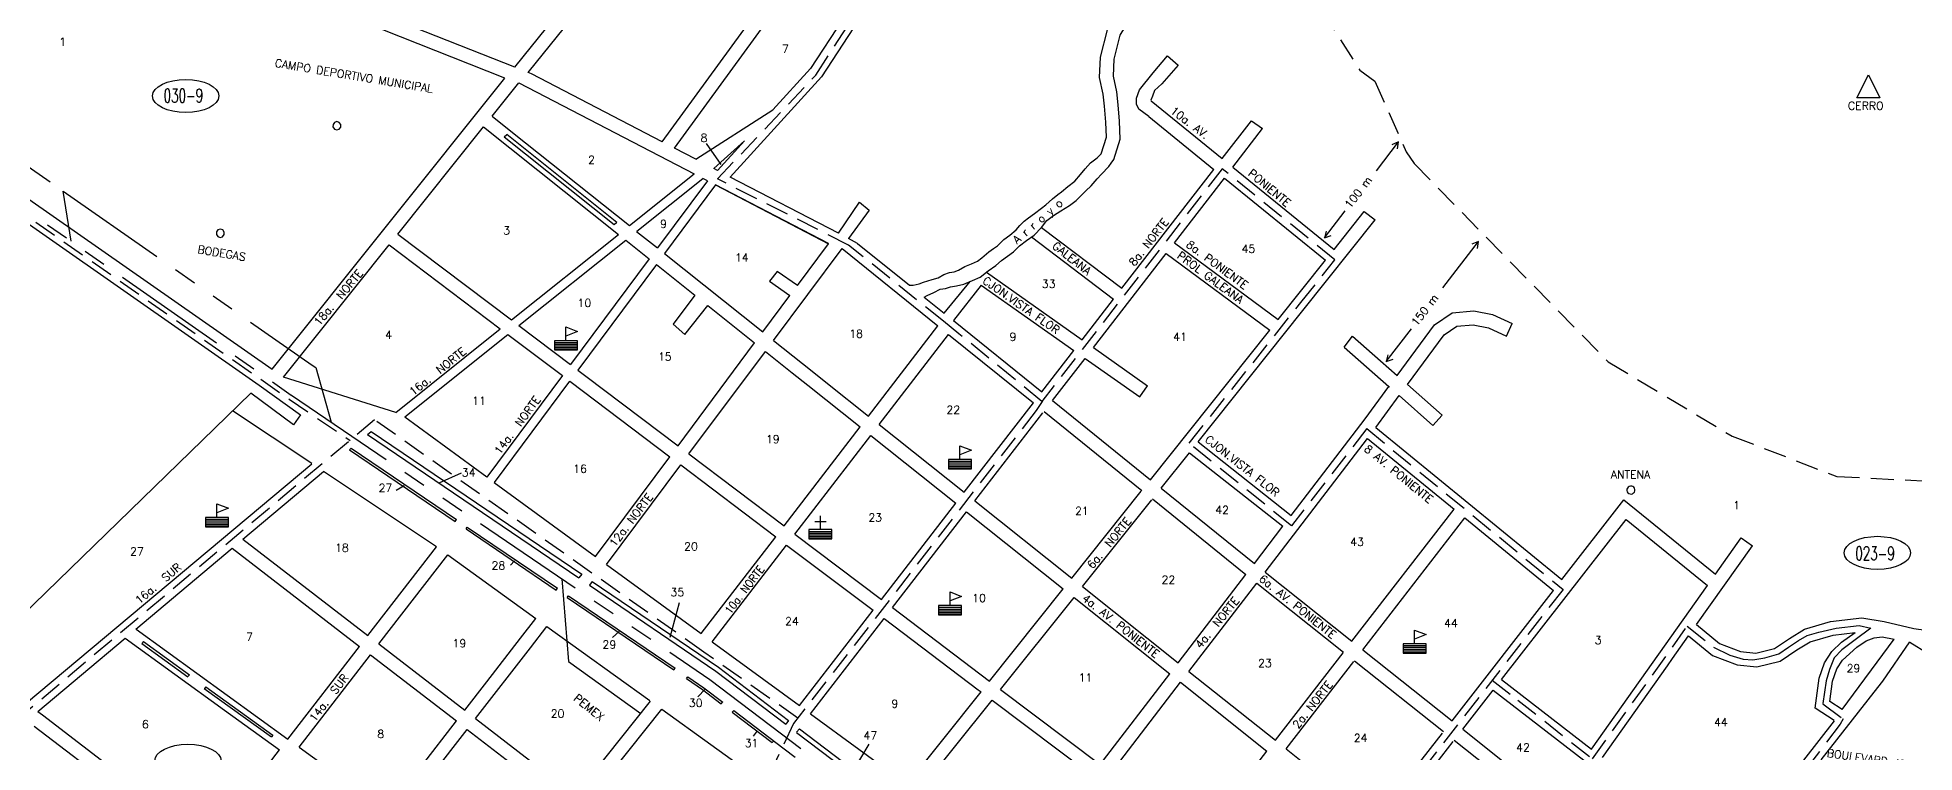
# Model space of a CAD drawing. Extents: x 400988 to 407997, y 1792700 to 1796871.
# Drawn here: x 402801 to 404443, y 1795232 to 1795858 of the extents above; entities that cross this region are included whole.
import ezdxf

# ---------------------------------------------------------------- set-up
doc = ezdxf.new("R2010")
doc.units = 0
doc.header["$LTSCALE"] = 80
doc.header["$MEASUREMENT"] = 0
doc.linetypes.add('HIDDEN', pattern=[0.375, 0.25, -0.125])
doc.linetypes.add('PHANTOM', pattern=[2.5, 1.25, -0.25, 0.25, -0.25, 0.25, -0.25])
doc.layers.get('0').update_dxf_attribs({"linetype": 'CONTINUOUS'})
for name, color, linetype in [('4', 9, 'CONTINUOUS'), ('9', 5, 'CONTINUOUS'), ('A', 3, 'CONTINUOUS'), ('C', 1, 'CONTINUOUS'), ('D', 6, 'CONTINUOUS'), ('F', 15, 'CONTINUOUS'), ('L', 14, 'CONTINUOUS'), ('M', 10, 'CONTINUOUS')]:
    doc.layers.add(name, color=color, linetype=linetype)
doc.styles.add('ROMANS', font='ROMANS', dxfattribs={"height": 7})

# ---------------------------------------------------------------- blocks, each defined once
blk = doc.blocks.new('ELL')
blk.add_circle((0, 0), 1)
blk = doc.blocks.new('ESC')
for p, q in [((0, -2), (0, 10)), ((0, 10), (10, 6)), ((10, 6), (0, 2)), ((-10, -3.5), (10, -3.5)), ((-10, -5), (10, -5)), ((-10, -6.5), (10, -6.5)), ((-10, -8), (10, -8)), ((-10, -9.5), (10, -9.5))]:
    blk.add_line(p, q)
blk.add_lwpolyline([(-10, -2), (-10, -10), (10, -10), (10, -2)], close=True)
blk = doc.blocks.new('IGL')
for p, q in [((-5, 5), (5, 5)), ((0, -2), (0, 10)), ((-10, -3.5), (10, -3.5)), ((-10, -5), (10, -5)), ((-10, -6.5), (10, -6.5)), ((-10, -8), (10, -8)), ((-10, -9.5), (10, -9.5))]:
    blk.add_line(p, q)
blk.add_lwpolyline([(-10, -2), (-10, -10), (10, -10), (10, -2)], close=True)

msp = doc.modelspace()

# ---------------------------------------------------------------- linework, layer by layer
at = {"layer": '4', "color": 9, "linetype": 'HIDDEN'}
for p, q in [((404005.6875, 1795747.375), (404175.375, 1795574)), ((403964.09375, 1795515.625), (404135.8125, 1795375.125))]:
    msp.add_line(p, q, dxfattribs=at)
for points in [[(403603, 1796320.25), (403701.625, 1796236.5), (403958, 1795829), (403971.34375, 1795819.375), (403998.75, 1795757.625), (404005.6875, 1795747.375)], [(401976.540487, 1796278.400933), (402381.756057, 1795988.218686), (403021.419398, 1795541.485873), (403074.764104, 1795505.273752)], [(404175.375, 1795574), (404283.8125, 1795509.125), (404375.25, 1795473.875), (404493.40625, 1795467.75), (404525.3125, 1795474.5), (404819.34375, 1795920.5), (404876.15625, 1795998.375)], [(403396.28125, 1795734), (403482.25, 1795824.75), (403543.5, 1795919.75)], [(403607.336833, 1795598.653993), (403593.787563, 1795609.558994), (403510.889144, 1795676.174373), (403396.270811, 1795733.983156)], [(403906.4375, 1795625.875), (403936.34375, 1795663.25), (403837.78125, 1795742.875), (403680.0625, 1795539.5), (403607.34375, 1795598.625)], [(403964.100895, 1795515.656556), (403898.275625, 1795430.744661), (403808.747118, 1795502.844005), (403906.433144, 1795625.858826)], [(403680.071617, 1795539.483481), (403675.062997, 1795531.370026), (403462.769848, 1795257.866579), (403438.041604, 1795205.607404), (403385.852871, 1795140.108196)], [(403096.278174, 1795523.308293), (402792.070726, 1795268.301135)], [(403466.416438, 1795262.564586), (403384.296356, 1795320.259107), (403096.278174, 1795523.308293)], [(404135.816312, 1795375.109702), (403833.999784, 1794987.628422)], [(404073.855098, 1795295.562002), (404096.164397, 1795278.299394), (404161.616603, 1795226.978907), (404244.550945, 1795342.880936)], [(404244.550945, 1795342.880936), (404267.548177, 1795324.582892), (404281.70032, 1795317.499778), (404293.493772, 1795313.958221), (404301.749189, 1795313.367961), (404312.363296, 1795315.13874), (404324.746422, 1795318.680297), (404333.001838, 1795324.582892), (404341.846928, 1795330.485487), (404349.512672, 1795334.617303), (404359.537106, 1795337.568601), (404374.868595, 1795341.110158), (404394.917464, 1795343.471196), (404404.941899, 1795341.110158), (404391.379428, 1795331.075746), (404379.585976, 1795322.221854), (404373.099577, 1795315.13874), (404368.971868, 1795305.104328), (404366.023505, 1795295.069917), (404363.075142, 1795275.001094), (404380.765321, 1795262.015385), (404378.36901, 1795257.236036), (404349.475051, 1795219.459429), (404506.917642, 1795194.07827)]]:
    msp.add_lwpolyline(points, dxfattribs=at)
at = {"layer": '9', "color": 5}
for points in [[(403731.879178, 1795756.043552), (403736.456473, 1795770.483102), (403735.950071, 1795783.653453), (403734.788893, 1795797.591735), (403733.67688, 1795808.158994), (403730.50508, 1795822.753605), (403731.214358, 1795840.490829), (403737.340155, 1795864.320446), (403747.954136, 1795882.015669), (403759.278679, 1795893.343575), (403769.974272, 1795900.895648), (403773.467037, 1795903.690689)], [(403742.865309, 1795750.988737), (403748.52804, 1795768.852409), (403747.930907, 1795784.382474), (403746.736642, 1795798.717918), (403745.542376, 1795810.066812), (403742.556712, 1795823.804946), (403743.153845, 1795838.737701), (403748.52804, 1795859.643558), (403757.485033, 1795874.576313), (403767.039158, 1795884.133276), (403777.190417, 1795891.300998), (403783.161745, 1795896.07948), (403785.90751, 1795900.474009)], [(403564.228952, 1795640.957573), (403567.434414, 1795640.957573), (403572.621887, 1795642.374284), (403576.394594, 1795643.790994), (403583.940009, 1795646.152178), (403589.127482, 1795647.568888), (403594.314954, 1795650.402308), (403599.030839, 1795652.291255), (403603.275134, 1795652.763492), (403607.047842, 1795654.180202), (403612.706903, 1795657.48586), (403618.365964, 1795659.847043), (403623.553437, 1795662.208227), (403627.326144, 1795665.041648), (403633.456794, 1795670.236252), (403637.70109, 1795673.069673), (403641.002209, 1795675.430856), (403646.66127, 1795681.097697), (403651.848743, 1795684.875591), (403657.507804, 1795689.597959), (403660.808923, 1795693.375853), (403664.58163, 1795697.153747), (403668.354338, 1795699.987167), (403673.54181, 1795703.765062), (403679.67246, 1795708.487429), (403683.445167, 1795711.32085), (403689.104228, 1795716.515454), (403693.820113, 1795720.293348), (403697.121232, 1795722.654532), (403702.780293, 1795727.376899), (403708.910942, 1795732.099267), (403713.626827, 1795737.766108), (403717.871123, 1795742.960712), (403722.587007, 1795748.155316), (403728.246068, 1795752.405447), (403731.879178, 1795756.043552)], [(403576.896643, 1795630.739334), (403579.695713, 1795631.985075), (403585.354774, 1795634.818496), (403591.013835, 1795637.651916), (403595.72972, 1795638.124153), (403599.974015, 1795639.540863), (403605.161488, 1795640.485337), (403611.763726, 1795641.902047), (403619.309141, 1795645.207704), (403625.911379, 1795648.041125), (403632.985205, 1795653.707966), (403639.587443, 1795658.430333), (403644.774916, 1795662.680464), (403649.962389, 1795666.458358), (403655.149862, 1795670.236252), (403660.337334, 1795675.430856), (403666.467984, 1795680.153224), (403673.070222, 1795684.875591), (403679.67246, 1795691.486906), (403684.388344, 1795697.625984), (403690.047405, 1795701.876115), (403696.649643, 1795706.126245), (403704.195058, 1795710.848613), (403709.854119, 1795715.098744), (403714.098415, 1795719.348874), (403718.342711, 1795723.599005), (403723.058595, 1795727.849136), (403728.246068, 1795733.988214), (403732.018775, 1795738.238344), (403738.621013, 1795744.849659), (403740.507367, 1795747.68308), (403742.865309, 1795750.988737)]]:
    msp.add_lwpolyline(points, dxfattribs=at)
at = {"layer": 'A', "color": 3}
msp.add_lwpolyline([(402588.84375, 1795495.75), (402777.3125, 1795341.75), (402988.078668, 1795546.803447)], dxfattribs=at)
at = {"layer": 'C', "color": 1}
for p, q in [((403386.40625, 1795765), (403399.03125, 1795746.5)), ((403152.59375, 1795468.125), (403172.34375, 1795477)), ((403115.15625, 1795461.875), (403122.125, 1795465.875)), ((403215.1875, 1795396.25), (403218.6875, 1795400.125)), ((403362.6875, 1795363.375), (403354.65625, 1795333.125)), ((403304.40625, 1795333.125), (403310.1875, 1795338.25)), ((403378.875, 1795281.25), (403385.53125, 1795287.75)), ((403427.6875, 1795246.875), (403431.28125, 1795251.5)), ((403514.28125, 1795215.125), (403528.875, 1795239.625))]:
    msp.add_line(p, q, dxfattribs=at)
at = {"layer": 'D', "color": 6}
for p, q in [((403061.1875, 1795783.375), (403059.875, 1795781.625)), ((403063.3125, 1795784.125), (403061.1875, 1795783.375)), ((403065.40625, 1795783.375), (403063.3125, 1795784.125)), ((403066.6875, 1795781.5), (403065.40625, 1795783.375)), ((403059.875, 1795781.625), (403059.84375, 1795779.5)), ((403059.84375, 1795779.5), (403061.09375, 1795777.625)), ((403061.09375, 1795777.625), (403063.1875, 1795776.875)), ((403063.1875, 1795776.875), (403065.3125, 1795777.625)), ((403065.3125, 1795777.625), (403066.65625, 1795779.375)), ((403066.65625, 1795779.375), (403066.6875, 1795781.5)), ((402957.90625, 1795687.625), (402957.875, 1795685.375)), ((402957.875, 1795685.375), (402959.125, 1795683.625)), ((402959.21875, 1795689.375), (402957.90625, 1795687.625)), ((402961.34375, 1795690.125), (402959.21875, 1795689.375)), ((402963.4375, 1795689.375), (402961.34375, 1795690.125)), ((402963.34375, 1795683.5), (402964.65625, 1795685.375)), ((402964.6875, 1795687.5), (402963.4375, 1795689.375)), ((402964.65625, 1795685.375), (402964.6875, 1795687.5)), ((402959.125, 1795683.625), (402961.21875, 1795682.875)), ((402961.21875, 1795682.875), (402963.34375, 1795683.5))]:
    msp.add_line(p, q, dxfattribs=at)
at = {"layer": 'F', "color": 15}
for p, q in [((403006.625, 1795567.625), (403210.25, 1795822.125)), ((403199.03125, 1795788.875), (403222.375, 1795818.125)), ((403222.375, 1795818.125), (403375.75, 1795738.5)), ((403775.5625, 1795802.375), (403837.6875, 1795751.875)), ((403773.625, 1795788.5), (403830.34375, 1795742.375)), ((403837.6875, 1795751.875), (403863.1875, 1795784.875)), ((403863.1875, 1795784.875), (403873.03125, 1795778)), ((403116.46875, 1795685.75), (403191.53125, 1795779.5)), ((403191.53125, 1795779.5), (403309.53125, 1795685.5)), ((403209.71875, 1795770.875), (403305.875, 1795694.25)), ((403211.8125, 1795773), (403308.03125, 1795696.25)), ((403847, 1795744.25), (403873.03125, 1795778)), ((403319.15625, 1795693.25), (403375.75, 1795738.5)), ((403750.03125, 1795638.5), (403830.34375, 1795742.375)), ((403795.90625, 1795678.25), (403839.65625, 1795734.75)), ((403839.65625, 1795734.75), (403928.03125, 1795662.875)), ((403847, 1795744.25), (403935.53125, 1795672.25)), ((403394.59375, 1795728.75), (403493.40625, 1795677.375)), ((403935.53125, 1795672.25), (403961.875, 1795705.375)), ((403961.875, 1795705.375), (403971.4375, 1795698.125)), ((403116.46875, 1795685.75), (403215.90625, 1795610.75)), ((403215.90625, 1795610.75), (403309.53125, 1795685.5)), ((403325.5, 1795688.125), (403343.65625, 1795673.75)), ((403679.6875, 1795691.5), (403750.03125, 1795638.5)), ((403908.28125, 1795619), (403971.4375, 1795698.125)), ((403016.46875, 1795560.75), (403108.96875, 1795676.375)), ((403108.96875, 1795676.375), (403206.21875, 1795603)), ((403315.90625, 1795680.5), (403336.5, 1795664.125)), ((403349.9375, 1795668.75), (403435.90625, 1795600.25)), ((403445.28125, 1795592.75), (403505.21875, 1795673.125)), ((403466.15625, 1795640.875), (403493.40625, 1795677.375)), ((403505.21875, 1795673.125), (403589.03125, 1795605.5)), ((403518.78125, 1795677.625), (403564.21875, 1795641)), ((403670.75, 1795683.25), (403742.6875, 1795629)), ((403725.03125, 1795586.5), (403788.5625, 1795668.75)), ((403788.5625, 1795668.75), (403879.21875, 1795601.75)), ((403795.90625, 1795678.25), (403886.71875, 1795611.125)), ((403342.75, 1795659.125), (403376.5, 1795632.25)), ((403631.40625, 1795652.5), (403715.21875, 1795593.375)), ((403886.71875, 1795611.125), (403928.03125, 1795662.875)), ((403626.78125, 1795641), (403707.84375, 1795583.875)), ((403387.6875, 1795623.375), (403428.71875, 1795590.625)), ((403435.90625, 1795600.25), (403459.53125, 1795632)), ((403715.21875, 1795593.375), (403742.6875, 1795629)), ((403816.59375, 1795504), (403908.28125, 1795619)), ((403114.71875, 1795529.75), (403206.21875, 1795603)), ((403222.4375, 1795605.75), (403267.6875, 1795571.625)), ((403528.3125, 1795526.625), (403589.03125, 1795605.5)), ((404086.34375, 1795596.625), (404091.3125, 1795607.5)), ((403212.75, 1795598), (403260.5, 1795562)), ((403361.6875, 1795500.625), (403428.71875, 1795590.625)), ((403537.6875, 1795519.125), (403598.375, 1795598)), ((403598.375, 1795598), (403672.5, 1795538.25)), ((403725.03125, 1795586.5), (403772.40625, 1795553.125)), ((403774.875, 1795471), (403879.21875, 1795601.75)), ((403371.25, 1795493.5), (403438.125, 1795583.125)), ((403679.84375, 1795547.75), (403707.84375, 1795583.875)), ((403689.1875, 1795540.125), (403717.6875, 1795577)), ((403717.6875, 1795577), (403765.5, 1795543.375)), ((403114.71875, 1795529.75), (403016.46875, 1795560.75)), ((403266.90625, 1795557.125), (403354.5, 1795491)), ((403765.5, 1795543.375), (403772.40625, 1795553.125)), ((403999.6875, 1795554.125), (404030.03125, 1795527.375)), ((403612.03125, 1795460), (403672.5, 1795538.25)), ((403689.1875, 1795540.125), (403774.875, 1795471)), ((403972.03125, 1795516.625), (403992.53125, 1795544.5)), ((403992.53125, 1795544.5), (404022.0625, 1795518.375)), ((403122.5625, 1795526), (403194.5, 1795473.375)), ((403621.40625, 1795452.5), (403680.8125, 1795529.375)), ((403681.84375, 1795530.625), (403767.40625, 1795461.625)), ((404022.0625, 1795518.375), (404030.03125, 1795527.375)), ((403090.1875, 1795510.5), (403093.375, 1795513.25)), ((403454.4375, 1795430.625), (403521, 1795517.125)), ((403464, 1795423.5), (403530.375, 1795509.625)), ((403530.375, 1795509.625), (403604.6875, 1795450.5)), ((403537.6875, 1795519.125), (403612.03125, 1795460)), ((403816.59375, 1795504), (403898.0625, 1795439.75)), ((403875.15625, 1795390.125), (403964.8125, 1795507)), ((403898.0625, 1795439.75), (403959.03125, 1795519.25)), ((403959.03125, 1795519.25), (403959.0625, 1795519.25)), ((403964.8125, 1795507), (404040.53125, 1795445.125)), ((403972.03125, 1795516.625), (404134.84375, 1795383.625)), ((403074.25, 1795497.125), (403075.84375, 1795498.5)), ((403289.5, 1795403.875), (403354.5, 1795491)), ((403371.25, 1795493.5), (403454.4375, 1795430.625)), ((403784.21875, 1795463.5), (403809.09375, 1795494.625)), ((403809.09375, 1795494.625), (403890.75, 1795430.25)), ((402791.78125, 1795275.875), (403041.28125, 1795485)), ((402981.0625, 1795418.875), (403051.6875, 1795478.125)), ((403299.1875, 1795396.75), (403364.09375, 1795483.875)), ((403364.09375, 1795483.875), (403447.09375, 1795421.125)), ((403200.96875, 1795468.625), (403289.5, 1795403.875)), ((403706.15625, 1795385), (403766.8125, 1795461)), ((403784.21875, 1795463.5), (403865.8125, 1795397.75)), ((403539.65625, 1795366.375), (403604.6875, 1795450.5)), ((403549.21875, 1795359.125), (403614.0625, 1795443)), ((403614.0625, 1795443), (403698.6875, 1795375.625)), ((403621.40625, 1795452.5), (403706.15625, 1795385)), ((403715.5625, 1795377.5), (403776.21875, 1795453.5)), ((403776.71875, 1795454.125), (403858.5, 1795388.125)), ((403951.21875, 1795329.75), (404040.53125, 1795445.125)), ((404134.84375, 1795383.625), (404189.125, 1795453.375)), ((404189.125, 1795453.375), (404269.15625, 1795388.375)), ((403166.625, 1795434.5), (403167.8125, 1795436.125)), ((403176.21875, 1795428), (403177.34375, 1795429.625)), ((403464, 1795423.5), (403539.65625, 1795366.375)), ((403865.8125, 1795397.75), (403890.75, 1795430.25)), ((403960.625, 1795322.25), (404049.84375, 1795437.625)), ((404049.84375, 1795437.625), (404127.46875, 1795374.125)), ((404082.125, 1795296.375), (404191.09375, 1795436.25)), ((404191.09375, 1795436.25), (404262.21875, 1795378.5)), ((402887.4375, 1795340.375), (402971.625, 1795411)), ((402971.625, 1795411), (403083.0625, 1795325.25)), ((402981.0625, 1795418.875), (403090.40625, 1795334.75)), ((403090.40625, 1795334.75), (403150.375, 1795412.25)), ((403099.90625, 1795327.375), (403160.1875, 1795405.375)), ((403160.1875, 1795405.375), (403237.3125, 1795349.75)), ((403381.8125, 1795336.375), (403447.09375, 1795421.125)), ((403391.5, 1795329.25), (403456.6875, 1795413.875)), ((403456.6875, 1795413.875), (403532.3125, 1795356.875)), ((404252.6875, 1795344.25), (404301.46875, 1795413.125)), ((404269.15625, 1795388.375), (404291.6875, 1795420.125)), ((404291.6875, 1795420.125), (404301.46875, 1795413.125)), ((403299.1875, 1795396.75), (403381.8125, 1795336.375)), ((403875.15625, 1795390.125), (403951.21875, 1795329.75)), ((403255.03125, 1795374.5), (403256.21875, 1795376.125)), ((403277.40625, 1795388.25), (403274.96875, 1795385.125)), ((403286.71875, 1795382), (403284.28125, 1795378.75)), ((403634.28125, 1795294.875), (403698.6875, 1795375.625)), ((403715.5625, 1795377.5), (403799.15625, 1795310.875)), ((403799.15625, 1795310.875), (403858.4375, 1795388.125)), ((403808.5625, 1795303.375), (403867.84375, 1795380.625)), ((403867.84375, 1795380.625), (403943.875, 1795320.25)), ((404038.71875, 1795260.25), (404127.46875, 1795374.125)), ((404160.875, 1795235.375), (404262.21875, 1795378.5)), ((403264.6875, 1795367.875), (403265.84375, 1795369.5)), ((403467.8125, 1795273.5), (403532.3125, 1795356.875)), ((403549.21875, 1795359.125), (403634.28125, 1795294.875)), ((403643.875, 1795287.625), (403708.0625, 1795368.125)), ((403708.0625, 1795368.125), (403791.875, 1795301.375)), ((402887.65625, 1795340.25), (403020.40625, 1795244.25)), ((403247.0625, 1795342.75), (403336.875, 1795278)), ((403477.5, 1795266.375), (403541.875, 1795349.625)), ((402892.78125, 1795327.875), (402933.03125, 1795298.75)), ((402894.125, 1795329.375), (402934.28125, 1795300.375)), ((403020.40625, 1795244.25), (403083.0625, 1795325.25)), ((403099.90625, 1795327.375), (403175.125, 1795269.5)), ((403391.5, 1795329.25), (403467.8125, 1795273.5)), ((404380.03125, 1795270), (404425.5625, 1795331.5)), ((404414.96875, 1795333.625), (404425.5625, 1795331.5)), ((404415.53125, 1795294.875), (404439.125, 1795329.125)), ((403030.15625, 1795237.25), (403092.5625, 1795317.875)), ((403092.5625, 1795317.875), (403167.78125, 1795260)), ((403884.21875, 1795243.125), (403943.4375, 1795319.625)), ((403893.59375, 1795235.625), (403952.78125, 1795312.125)), ((403953.28125, 1795312.75), (404031.34375, 1795250.75)), ((403960.625, 1795322.25), (404038.71875, 1795260.25)), ((403730.9375, 1795222), (403791.875, 1795301.375)), ((403740.53125, 1795214.75), (403801.25, 1795293.875)), ((403801.25, 1795293.875), (403876.875, 1795233.625)), ((403808.5625, 1795303.375), (403884.21875, 1795243.125)), ((404082.125, 1795296.375), (404160.875, 1795235.375)), ((402947.3125, 1795288.5), (403005.9375, 1795246.125)), ((402948.75, 1795289.875), (403007.25, 1795247.625)), ((403271.90625, 1795195), (403337.6875, 1795277.375)), ((403399.5, 1795275), (403400.75, 1795276.625)), ((403562.125, 1795204.5), (403626.8125, 1795285.5)), ((403571.8125, 1795197.375), (403636.375, 1795278.25)), ((403636.375, 1795278.25), (403723.625, 1795212.5)), ((403643.875, 1795287.625), (403730.9375, 1795222)), ((404048.09375, 1795252.75), (404074.75, 1795286.875)), ((404074.75, 1795286.875), (404153.9375, 1795225.625)), ((404361.78125, 1795226.125), (404407.875, 1795285.125)), ((403184.625, 1795262.125), (403271.90625, 1795195)), ((403281.4375, 1795187.625), (403347.4375, 1795270.375)), ((403347.4375, 1795270.375), (403433.375, 1795208.5)), ((403409.125, 1795267.75), (403410.375, 1795269.25)), ((403458.40625, 1795260.375), (403456, 1795257.25)), ((403477.5, 1795266.375), (403562.125, 1795204.5)), ((402798.40625, 1795255.625), (402870.96875, 1795200)), ((403177.28125, 1795252.625), (403264.4375, 1795185.625)), ((403445.34375, 1795242.75), (403444.15625, 1795241.125)), ((403465.4375, 1795250.125), (403467.84375, 1795253.25)), ((403971.34375, 1795173.75), (404030.375, 1795249.5)), ((403980.75, 1795166.25), (404039.71875, 1795242)), ((404040.71875, 1795243.25), (404121, 1795179.5)), ((404048.09375, 1795252.75), (404128.125, 1795189.125)), ((402950.59375, 1795154), (403013.0625, 1795234.75)), ((403030.15625, 1795237.25), (403107.03125, 1795181.625)), ((403454.53125, 1795235.75), (403464.09375, 1795228.5)), ((403817.59375, 1795157.125), (403876.875, 1795233.625)), ((403893.59375, 1795235.625), (403971.34375, 1795173.75))]:
    msp.add_line(p, q, dxfattribs=at)
for points in [[(401977.950105, 1796293.381086), (402389.121016, 1795998.93411), (403006.621798, 1795567.679348)], [(403218.826751, 1795831.647829), (403358.97165, 1796005.357669)], [(403230.507779, 1795827.015321), (403369.93742, 1795999.838598)], [(403210.240823, 1795822.143643), (402829.540224, 1795973.123384)], [(403585.465262, 1795974.104676), (403487.166634, 1795823.142978), (403407.18974, 1795735.677279)], [(403347.862182, 1795766.47366), (403478.188922, 1795945.355619)], [(403358.635063, 1795760.881558), (403489.052487, 1795939.887987)], [(403534.101657, 1795917.214741), (403477.647156, 1795830.514983), (403444.653615, 1795794.432022)], [(403218.826751, 1795831.647829), (403111.768604, 1795874.10537)], [(403773.617581, 1795788.538616), (403764.653166, 1795795.123885), (403762.862217, 1795799.305336), (403762.862217, 1795804.681488), (403765.250149, 1795811.849689), (403777.189809, 1795826.783443), (403789.726452, 1795841.717197), (403799.27818, 1795833.354295), (403784.950588, 1795817.225841), (403778.383775, 1795811.252339), (403776.592826, 1795806.473538), (403775.39886, 1795802.889437), (403775.565101, 1795802.423675)], [(403347.862182, 1795766.47366), (403233.576304, 1795825.798393), (403230.507779, 1795827.015321)], [(403199.03125, 1795788.875), (403216.9375, 1795774.625), (403319.15625, 1795693.25)], [(403377.142033, 1795751.274763), (403444.653615, 1795794.432022)], [(403209.713803, 1795770.854545), (403211.818645, 1795772.96092)], [(403392.966846, 1795743.06025), (403419.747913, 1795767.194222)], [(403419.747913, 1795767.194222), (403396.163168, 1795741.401069)], [(403377.142033, 1795751.274763), (403358.635063, 1795760.881558)], [(403325.504606, 1795688.18284), (403383.427566, 1795734.49159)], [(403387.387156, 1795732.436204), (403383.427566, 1795734.49159)], [(403396.163168, 1795741.401069), (403392.966846, 1795743.06025)], [(403501.978314, 1795686.473415), (403407.18974, 1795735.677279)], [(402752.345669, 1795723.307424), (402995.208198, 1795553.695296)], [(403387.387387, 1795732.436514), (403343.671192, 1795673.711152)], [(403394.580904, 1795728.702385), (403349.932253, 1795668.724426)], [(403493.413095, 1795677.399128), (403394.580695, 1795728.702105)], [(403305.860341, 1795694.268776), (403308.045445, 1795696.309691)], [(403222.425001, 1795605.771864), (403315.892393, 1795680.497985)], [(403518.78125, 1795677.625), (403510.678181, 1795681.957395)], [(403336.501892, 1795664.080403), (403267.673516, 1795571.621047)], [(403342.762949, 1795659.093671), (403274.058577, 1795566.800892)], [(403466.143802, 1795640.817698), (403448.263658, 1795652.913402), (403441.697692, 1795644.54667), (403459.529347, 1795631.944485)], [(403626.78125, 1795641), (403602.53125, 1795610.125), (403679.84375, 1795547.75)], [(403376.502309, 1795632.217944), (403357.533939, 1795606.896374), (403367.681342, 1795597.932018), (403387.673939, 1795623.31897)], [(403990.65625, 1795562.125), (404023.34375, 1795606.5), (404038.9375, 1795616.875), (404057.75, 1795618.625), (404074.25, 1795615.375), (404091.3125, 1795607.5)], [(403999.6875, 1795554.125), (404031.75, 1795597.625), (404043.0625, 1795605.25), (404057.125, 1795606.5), (404070.53125, 1795603.875), (404086.34375, 1795596.625)], [(403122.569654, 1795525.938647), (403212.752336, 1795598.038678)], [(403445.28125, 1795592.75), (403478.9375, 1795566), (403492.5, 1795555.125), (403528.3125, 1795526.625)], [(403944.4375, 1795587), (403983.5, 1795552.375), (403984.125, 1795551.875)], [(403944.450868, 1795586.984461), (403951.763498, 1795596.537052)], [(403951.75, 1795596.5), (403976.125, 1795575), (403990.65625, 1795562.125)], [(403438.125, 1795583.125), (403461.65625, 1795564.375), (403475.21875, 1795553.625), (403521, 1795517.125)], [(402995.208198, 1795553.695296), (403031.407105, 1795527.702762), (403025.344381, 1795519.039413), (402988.078668, 1795546.803447)], [(403260.507652, 1795561.994912), (403194.503401, 1795473.329294)], [(403266.893362, 1795557.175631), (403200.96099, 1795468.606569)], [(403274.0625, 1795566.75), (403281.03125, 1795561.5), (403361.6875, 1795500.625)], [(403959, 1795519.125), (403959.03125, 1795519.25), (403962.75, 1795524.25), (403983.5, 1795552.375)], [(403041.28389, 1795485.037066), (402972.084664, 1795531.207614)], [(403090.184463, 1795510.523925), (403274.9578, 1795385.093777)], [(403093.370514, 1795513.195695), (403277.393716, 1795388.274763)], [(403074.254209, 1795497.165075), (403166.639747, 1795434.450768)], [(403075.847235, 1795498.50096), (403167.816654, 1795436.069128)], [(403150.37498, 1795412.25019), (403051.684537, 1795478.09763)], [(403176.219543, 1795427.947691), (403255.023535, 1795374.45298)], [(403177.344027, 1795429.601638), (403256.213283, 1795376.062622)], [(403284.280321, 1795378.765346), (403394.871391, 1795303.692533), (403455.987742, 1795257.243014)], [(403286.715332, 1795381.946947), (403397.206545, 1795306.941919), (403458.414863, 1795260.422504)], [(403264.673453, 1795367.902302), (403357.928592, 1795304.597682)], [(403265.848567, 1795369.521878), (403359.130144, 1795306.199311)], [(403175.125, 1795269.5), (403194.3125, 1795294.25), (403224, 1795332.5), (403237.3125, 1795349.75)], [(403184.625, 1795262.125), (403232.5625, 1795324), (403247.0625, 1795342.75)], [(403541.875, 1795349.625), (403624.3125, 1795287.375), (403626.8125, 1795285.5)], [(404252.6875, 1795344.25), (404272.6875, 1795327.75), (404290.96875, 1795320.75), (404304.46875, 1795319.375), (404320.875, 1795323.5), (404333.90625, 1795332.125), (404346.96875, 1795340.375), (404369.75, 1795346.875), (404397.1875, 1795350.125), (404416.625, 1795346.875), (404442.625, 1795340.75), (404463.65625, 1795337.875), (404479.875, 1795345.25), (404503.84375, 1795347.625)], [(402801.53125, 1795268.375), (402801.53125, 1795268.375), (402877.9375, 1795332.5)], [(402877.9375, 1795332.5), (402964.96875, 1795269.5), (403013.0625, 1795234.75)], [(402894.12192, 1795329.398149), (402892.793172, 1795327.890877)], [(404170.375, 1795228), (404227.15625, 1795308.25), (404231.65625, 1795314.625), (404245.71875, 1795334.5)], [(404245.71875, 1795334.5), (404266.5625, 1795317.25), (404288.15625, 1795309), (404305.375, 1795307.25), (404325.8125, 1795312.375), (404340.40625, 1795322.125), (404351.90625, 1795329.25), (404372.125, 1795335), (404391.4375, 1795337.25)], [(404372.894545, 1795260.333491), (404356.393068, 1795271.132432), (404359.751635, 1795297.565173), (404364.607371, 1795310.830172), (404370.952542, 1795320.81778), (404379.40729, 1795328.840897), (404391.425727, 1795337.312418)], [(404380.03125, 1795270), (404369.25, 1795277.125), (404371.5, 1795294.75), (404375.4375, 1795305.5), (404380.28125, 1795313.125), (404392.90625, 1795324.5), (404400.96875, 1795330), (404407.96875, 1795332.625), (404414.96875, 1795333.625)], [(404439.118748, 1795329.068927), (404519.241903, 1795279.334679), (404544.88909, 1795309.374391)], [(402934.279307, 1795300.358705), (402933.016842, 1795298.803501)], [(403357.928592, 1795304.597682), (403359.130144, 1795306.199311)], [(403369.057543, 1795297.042988), (403370.317807, 1795298.604762)], [(403369.057543, 1795297.042988), (403383.195621, 1795287.445601), (403399.490396, 1795275.061281)], [(403370.317807, 1795298.604762), (403384.363198, 1795289.070294), (403400.761441, 1795276.607336)], [(402948.757951, 1795289.888607), (402947.326348, 1795288.455714)], [(402801.53125, 1795268.375), (402805.71875, 1795265.25), (402805.71875, 1795265.125)], [(402805.6875, 1795265.25), (402805.71875, 1795265.25), (402950.59375, 1795154)], [(403107.3125, 1795182), (403137.25, 1795220.625), (403167.78125, 1795260)], [(403409.133512, 1795267.73234), (403444.159581, 1795241.111902)], [(403410.376966, 1795269.299366), (403454.536238, 1795235.73753)], [(404318.0625, 1795189.75), (404321.5625, 1795194.125), (404373.15625, 1795260.125)], [(403007.242386, 1795247.596127), (403005.947469, 1795246.064391)], [(403116.78125, 1795174.625), (403145.875, 1795212.125), (403177.28125, 1795252.625)], [(403465.432124, 1795250.065115), (403547.986218, 1795187.322528)], [(403467.853432, 1795253.249022), (403550.521386, 1795190.4199)]]:
    msp.add_lwpolyline(points, dxfattribs=at)
at = {"layer": 'F', "linetype": 'CONTINUOUS'}
msp.add_lwpolyline([(404392.824127, 1795804.911434), (404402.912898, 1795825.103344), (404413.001669, 1795804.911434)], close=True, dxfattribs=at)
at = {"layer": 'F', "color": 15, "linetype": 'CONTINUOUS'}
for points in [[(403501.978314, 1795686.473415), (403520.360262, 1795713.748815), (403528.883878, 1795706.640743), (403510.678181, 1795681.957395)], [(404407.875, 1795285.125), (404415.53125, 1795294.875)]]:
    msp.add_lwpolyline(points, dxfattribs=at)
at = {"layer": 'F', "linetype": 'CONTINUOUS'}
msp.add_lwpolyline([(403576.896643, 1795630.739334), (403594.470001, 1795616.752874), (403617.369953, 1795644.358143)], dxfattribs=at)
at = {"layer": 'F', "color": 15}
msp.add_lwpolyline([(404194.782469, 1795465.482653), (404193.716405, 1795465.18138), (404192.795616, 1795464.56542), (404192.110235, 1795463.695069), (404191.727353, 1795462.655521), (404191.684449, 1795461.548535), (404191.985722, 1795460.48247), (404192.601682, 1795459.561681), (404193.472033, 1795458.876301), (404194.511581, 1795458.493419), (404195.618567, 1795458.450515), (404196.684632, 1795458.751788), (404197.605421, 1795459.367747), (404198.290801, 1795460.238099), (404198.673683, 1795461.277647), (404198.716587, 1795462.384633), (404198.415314, 1795463.450697), (404197.799355, 1795464.371486), (404196.929003, 1795465.056867), (404195.889455, 1795465.439749)], close=True, dxfattribs=at)
at = {"layer": 'L', "color": 14}
for points in [[(403972.613662, 1795741.17394), (403991.976746, 1795766.354193)], [(403991.067407, 1795760.287945), (403991.976746, 1795766.354193), (403986.199994, 1795763.875132)], [(403927.150925, 1795682.418661), (403945.308815, 1795706.03165)], [(403928.555279, 1795688.389763), (403927.150925, 1795682.418661), (403933.111721, 1795684.415037)], [(404030.707202, 1795638.714922), (404061.953049, 1795679.347828)], [(404061.043711, 1795673.28158), (404061.953049, 1795679.347828), (404056.176298, 1795676.868766)], [(403981.176748, 1795574.304243), (404003.211427, 1795602.958707)], [(403982.581101, 1795580.275344), (403981.176748, 1795574.304243), (403987.137544, 1795576.300618)]]:
    msp.add_lwpolyline(points, dxfattribs=at)
at = {"layer": 'M', "color": 10, "linetype": 'PHANTOM'}
for points in [[(402025.301487, 1796287.7612), (402402.401668, 1796017.712895), (402823.849377, 1795723.379128)], [(402383.924239, 1795991.58589), (403023.525884, 1795544.896164), (403389.617295, 1795296.381413), (403737.744663, 1795031.798392), (403897.046888, 1794917.498533), (403984.953013, 1794840.912092), (404048.839561, 1794787.35128), (404096.768277, 1794746.527266), (404139.580186, 1794700.365568), (404219.811101, 1794615.772601), (404284.36028, 1794530.848319), (404346.461495, 1794438.027949), (404397.887342, 1794355.441193), (404451.926812, 1794272.909655), (404506.463256, 1794166.855515), (404544.986648, 1794076.151794), (404594.185407, 1793975.21446), (404630.150396, 1793881.841897), (404724.977249, 1793601.448113), (404847.762566, 1793235.356975), (404931.858832, 1792967.810426), (404959.596418, 1792892.567564), (404978.996162, 1792840.681647), (404993.62742, 1792807.887091)], [(402823.849377, 1795723.379128), (403041.674266, 1795571.252971), (403044.97267, 1795569.013908)], [(402830.770992, 1795679.513751), (402823.849377, 1795723.379128)], [(403044.97267, 1795569.013908), (403058.15987, 1795521.385488)], [(403260.1317, 1795384.280444), (403265.957574, 1795311.979148), (403329.009433, 1795266.543818)]]:
    msp.add_lwpolyline(points, dxfattribs=at)

# ---------------------------------------------------------------- block references
at = {"layer": '4', "color": 9, "xscale": 28.996584, "yscale": 14.498292, "zscale": 28.996584}
for p in [(402931.098436, 1795806.514291), (404410.887118, 1795406.977782), (402932.916986, 1795225.178338)]:
    msp.add_blockref('ELL', p, dxfattribs=at)
at = {"layer": 'A', "color": 3}
msp.add_blockref('ESC', (403263.608216, 1795594.552885), dxfattribs=at)
at = {"layer": 'A', "color": 3, "xscale": 1.006826, "yscale": 1.006826, "zscale": 1.006826}
for name, p in [('ESC', (403608.213512, 1795490.664106)), ('ESC', (402958.286311, 1795439.943967)), ('IGL', (403486.285136, 1795429.365688)), ('ESC', (403599.710228, 1795362.940596)), ('ESC', (404005.987988, 1795329.484366))]:
    msp.add_blockref(name, p, dxfattribs=at)

# ---------------------------------------------------------------- texts
at = {"layer": '4', "color": 9, "style": 'ROMANS', "width": 0.63}
for s, p in [('030-9', (402911.739522, 1795800.826311)), ('023-9', (404391.518315, 1795400.515034))]:
    msp.add_text(s, height=12.08191, dxfattribs=at).set_placement(p)
at = {"layer": '9', "color": 5, "style": 'ROMANS'}
msp.add_text('A r r o y o', height=7.047781, rotation=40.752568, dxfattribs=at).set_placement((403658.256438, 1795676.76408))
at = {"layer": 'C', "color": 1, "style": 'ROMANS'}
for s, p in [('1', (402820.396549, 1795850.358622)), ('7', (403452.602801, 1795844.184794)), ('8', (403381.373335, 1795766.381215)), ('2', (403282.955701, 1795747.163253)), ('3', (403208.741261, 1795685.474927)), ('9', (403346.01314, 1795691.182402)), ('14', (403411.454005, 1795661.737587)), ('45', (403854.677454, 1795669.393324)), ('33', (403679.890696, 1795638.695032)), ('10', (403273.749612, 1795622.053581)), ('18', (403511.449344, 1795595.168001)), ('4', (403105.533556, 1795594.029416)), ('9', (403651.658421, 1795592.436595)), ('41', (403794.825974, 1795592.533441)), ('15', (403344.116417, 1795575.143571)), ('11', (403181.548219, 1795536.480007)), ('22', (403596.460568, 1795528.71385)), ('19', (403438.627928, 1795502.922639)), ('34', (403172.536042, 1795473.792537)), ('16', (403269.996792, 1795477.062283)), ('27', (403099.773713, 1795460.307182)), ('23', (403528.13597, 1795434.39153)), ('21', (403708.945375, 1795440.181305)), ('42', (403831.581268, 1795441.027258)), ('1', (404284.477477, 1795445.1167)), ('27', (402882.390298, 1795404.808222)), ('18', (403061.62518, 1795408.016443)), ('20', (403366.997698, 1795409.129197)), ('43', (403949.662248, 1795413.126182)), ('28', (403198.540493, 1795392.467667)), ('35', (403355.080294, 1795369.061608)), ('22', (403784.62994, 1795380.019325)), ('10', (403619.011015, 1795364.014354)), ('24', (403455.300601, 1795343.725834)), ('44', (404031.768396, 1795342.093518)), ('7', (402983.759265, 1795330.172537)), ('19', (403164.452509, 1795324.448326)), ('29', (403295.597603, 1795323.359053)), ('3', (404163.478911, 1795327.197897)), ('23', (403869.074277, 1795307.129723)), ('29', (404383.914998, 1795302.593195)), ('11', (403712.04964, 1795294.46395)), ('30', (403371.138608, 1795272.302566)), ('9', (403548.308951, 1795271.62436)), ('6', (402892.736878, 1795253.65705)), ('20', (403250.320691, 1795263.028005)), ('44', (404267.895366, 1795255.454772)), ('8', (403098.610036, 1795245.146343)), ('31', (403419.966338, 1795237.186784)), ('47', (403523.890332, 1795243.908879)), ('24', (403952.730261, 1795241.635286)), ('42', (404094.818976, 1795233.428639))]:
    msp.add_text(s, height=7, dxfattribs=at).set_placement(p)
at = {"layer": 'D', "color": 6, "style": 'ROMANS'}
for s, rotation, p in [('CAMPO DEPORTIVO MUNICIPAL', 350.597356, (403008.585408, 1795832.075338)), ('10a. AV.', 322.397356, (403791.651002, 1795792.353868)), ('PONIENTE', 319.921856, (403859.738659, 1795737.825858)), ('BODEGAS', 350.597356, (402940.917876, 1795669.156789)), ('GALEANA', 321.577356, (403688.366403, 1795674.238129)), ('PROL GALEANA', 323.551531, (403797.53542, 1795665.507958)), ('8a. PONIENTE', 323.551531, (403805.462341, 1795675.221829)), ('18a.  NORTE', 49.936405, (403047.928583, 1795604.981621)), ('CJON.VISTA FLOR', 325.042357, (403627.360893, 1795643.468005)), ('16a.  NORTE', 38.996086, (403130.137333, 1795544.011296)), ('14a.  NORTE', 53.426685, (403205.96218, 1795492.378887)), ('CJON.VISTA FLOR', 321.70973, (403821.956294, 1795504.976223)), ('8 AV. PONIENTE', 320.751983, (403961.216278, 1795496.735094)), ('12a. NORTE', 52.611699, (403306.565331, 1795411.608084)), ('6a.  NORTE', 50.857356, (403724.354834, 1795392.403987)), ('16a.  SUR', 40.244928, (402890.439976, 1795361.679507)), ('6a. AV. PONIENTE', 321.312286, (403869.223738, 1795383.162854)), ('4a. AV. PONIENTE', 321.555557, (403714.444063, 1795366.0974)), ('4a.  NORTE', 50.857356, (403818.868693, 1795322.801619)), ('14a.  SUR', 52.517356, (403043.953162, 1795258.64666)), ('2a. NORTE', 51.697863, (403904.134394, 1795252.785223)), ('PEMEX', 320.967356, (403269.726852, 1795278.817838)), ('BOULEVARD JOSE CASTILLO', 351.597422, (404366.247808, 1795228.713146))]:
    msp.add_text(s, height=7, rotation=rotation, dxfattribs=at).set_placement(p)
for s, p in [('CERRO', (404385.062769, 1795794.465893)), ('ANTENA', (404177.660349, 1795471.920563))]:
    msp.add_text(s, height=7, dxfattribs=at).set_placement(p)
at = {"layer": 'D', "color": 6, "linetype": 'HIDDEN', "style": 'ROMANS'}
msp.add_text('8a. NORTE', height=7, rotation=52.026067, dxfattribs=at).set_placement((403760.977897, 1795657.106978))
at = {"layer": 'D', "color": 6, "style": 'ROMANS', "width": 0.9}
msp.add_text('10a. NORTE', height=7, rotation=52.799592, dxfattribs=at).set_placement((403407.46712, 1795352.784937))
at = {"layer": 'L', "color": 14, "style": 'ROMANS'}
for s, p in [('100 m', (403949.790318, 1795707.655079)), ('150 m', (404007.932393, 1795604.688966))]:
    msp.add_text(s, height=7, rotation=52.440475, dxfattribs=at).set_placement(p)

doc.saveas('drawing.dxf')
